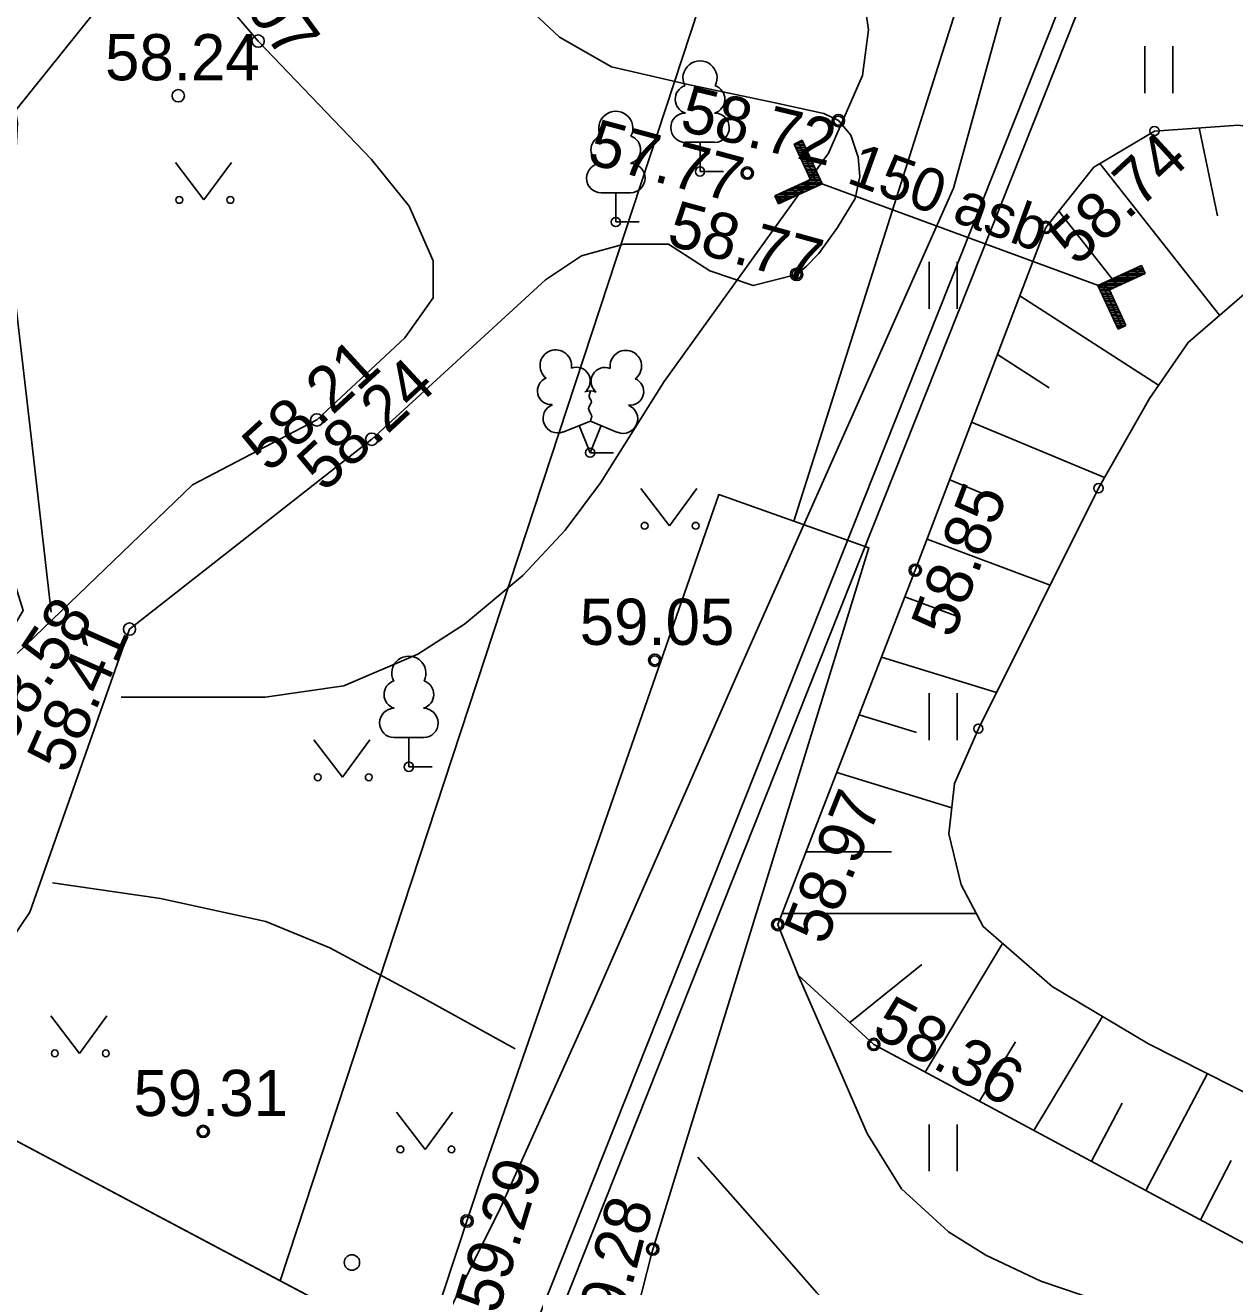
# Model space of a CAD drawing. Extents: x 634950 to 635515, y 6467879 to 6468335.
# Drawn here: x 635055.79 to 635075.42, y 6468123.85 to 6468144.33 of the extents above; entities that cross this region are included whole.
import ezdxf

# ---------------------------------------------------------------- set-up
doc = ezdxf.new("R2010")
doc.units = 0
for name, color, linetype in [('HALJASTUS', 7, 'Continuous'), ('HORISONTAAL-EH2000', 7, 'Continuous'), ('KORGUS-EH2000', 7, 'Continuous'), ('KTRASS', 7, 'Continuous'), ('MOOTMPUNKT', 7, 'Continuous'), ('PIIR', 7, 'Continuous'), ('PUU', 7, 'Continuous'), ('RELJEEF', 7, 'Continuous'), ('TEE', 7, 'Continuous'), ('TRUUP', 7, 'Continuous'), ('VEEKOGU', 7, 'Continuous'), ('VTRASS', 7, 'Continuous')]:
    doc.layers.add(name, color=color, linetype=linetype)

msp = doc.modelspace()

# ---------------------------------------------------------------- linework, layer by layer
at = {"layer": 'HALJASTUS'}
for p, q in [((635073.965, 6468143.989), (635073.965, 6468143.228)), ((635074.42, 6468143.989), (635074.42, 6468143.228)), ((635058.233, 6468142.102), (635058.696, 6468141.495)), ((635058.696, 6468141.495), (635059.142, 6468142.102)), ((635070.465, 6468140.489), (635070.465, 6468139.728)), ((635070.92, 6468140.489), (635070.92, 6468139.728)), ((635065.785, 6468136.812), (635066.248, 6468136.206)), ((635066.248, 6468136.206), (635066.694, 6468136.812)), ((635070.465, 6468133.489), (635070.465, 6468132.728)), ((635070.92, 6468133.489), (635070.92, 6468132.728)), ((635060.479, 6468132.73), (635060.943, 6468132.123)), ((635060.943, 6468132.123), (635061.388, 6468132.73)), ((635056.212, 6468128.248), (635056.676, 6468127.641)), ((635056.676, 6468127.641), (635057.121, 6468128.248)), ((635061.82, 6468126.689), (635062.284, 6468126.082)), ((635062.284, 6468126.082), (635062.729, 6468126.689)), ((635070.465, 6468126.489), (635070.465, 6468125.728)), ((635070.92, 6468126.489), (635070.92, 6468125.728))]:
    msp.add_line(p, q, dxfattribs=at)
for centre in [(635058.295, 6468141.495), (635059.124, 6468141.495), (635065.847, 6468136.206), (635066.676, 6468136.206), (635060.542, 6468132.123), (635061.37, 6468132.123), (635056.275, 6468127.641), (635057.103, 6468127.641), (635061.883, 6468126.082), (635062.712, 6468126.082)]:
    msp.add_circle(centre, 0.055, dxfattribs=at)
at = {"layer": 'HORISONTAAL-EH2000'}
for points in [[(635068.424, 6468148.049), (635068.889, 6468146.581), (635069.354, 6468145.114), (635069.482, 6468144.254), (635069.38, 6468143.517), (635068.833, 6468142.254), (635066.163, 6468138.548), (635065.133, 6468136.903), (635064.558, 6468136.136), (635063.871, 6468135.4), (635062.926, 6468134.609), (635062.168, 6468134.12), (635060.963, 6468133.608), (635059.691, 6468133.421), (635058.522, 6468133.421), (635057.354, 6468133.421)], [(635056.217, 6468134.806), (635055.885, 6468137.698), (635055.552, 6468140.59), (635055.629, 6468142.029), (635055.669, 6468142.751), (635055.552, 6468143.468), (635055.304, 6468144.021), (635054.645, 6468144.839), (635054.008, 6468145.337), (635052.917, 6468145.911), (635051.777, 6468146.301), (635049.328, 6468146.968), (635046.879, 6468147.636)], [(635056.239, 6468130.411), (635057.989, 6468130.157), (635059.699, 6468129.782), (635060.74, 6468129.353), (635062.246, 6468128.544), (635063.744, 6468127.713)], [(635094.2, 6468116.808), (635092.113, 6468117.204), (635090.026, 6468117.599), (635088.432, 6468117.967), (635085.712, 6468118.855), (635077.757, 6468122.276), (635075.423, 6468123.005), (635073.588, 6468123.501), (635072.279, 6468123.945), (635071.383, 6468124.363), (635070.779, 6468124.743), (635070.016, 6468125.444), (635069.46, 6468126.34), (635068.9, 6468127.625), (635068.34, 6468128.91)], [(635066.711, 6468125.959), (635067.677, 6468124.857), (635068.643, 6468123.756), (635070.153, 6468122.304), (635071.416, 6468121.358), (635075.517, 6468118.903), (635079.514, 6468116.727), (635083.596, 6468114.719), (635089.9, 6468111.975)]]:
    msp.add_lwpolyline(points, dxfattribs=at)
at = {"layer": 'KORGUS-EH2000'}
for centre in [(635059.574, 6468144.074), (635058.279, 6468143.187), (635068.992, 6468142.782), (635067.513, 6468141.931), (635072.359, 6468141.049), (635068.314, 6468140.287), (635060.527, 6468137.923), (635061.418, 6468137.611), (635070.239, 6468135.485), (635057.487, 6468134.528), (635066.012, 6468134.022), (635068.007, 6468129.733), (635069.565, 6468127.786), (635058.683, 6468126.374), (635062.964, 6468124.92), (635065.978, 6468124.463)]:
    msp.add_circle(centre, 0.1, dxfattribs=at)
at = {"layer": 'KTRASS'}
for points in [[(635074.847, 6468177.694), (635072.516, 6468177.88), (635072.137, 6468179.82), (635073.877, 6468181.002), (635075.728, 6468180.199), (635079.941, 6468172.111), (635078.448, 6468167.185), (635075.871, 6468159.007), (635073.161, 6468150.026), (635070.86, 6468141.687), (635067.403, 6468133.908), (635065.014, 6468128.472), (635063.51, 6468125.134), (635061.02, 6468120.125), (635059.203, 6468117.175), (635058.133, 6468115.215), (635056.777, 6468114.739), (635054.496, 6468115.016), (635052.817, 6468115.998), (635048.694, 6468118.77), (635046.136, 6468119.957)], [(635041.389, 6468125.212), (635060.372, 6468148.847), (635073.097, 6468164.692)], [(635073.016, 6468144.919), (635059.984, 6468112.119)]]:
    msp.add_lwpolyline(points, dxfattribs=at)
at = {"layer": 'MOOTMPUNKT'}
for centre in [(635068.992, 6468142.782), (635074.12, 6468142.614), (635066.746, 6468141.956), (635067.513, 6468141.931), (635065.379, 6468141.137), (635072.359, 6468141.049), (635068.314, 6468140.287), (635064.962, 6468137.392), (635073.212, 6468136.815), (635070.239, 6468135.485), (635066.012, 6468134.022), (635071.263, 6468132.912), (635062.021, 6468132.293), (635068.007, 6468129.733), (635069.565, 6468127.786), (635058.683, 6468126.374), (635062.964, 6468124.92), (635065.978, 6468124.463)]:
    msp.add_circle(centre, 0.075, dxfattribs=at)
at = {"layer": 'PIIR'}
for points in [[(635051.84, 6468128.24), (635055.76, 6468134.83), (635053.77, 6468141.23), (635047.43, 6468147.65), (635055.58, 6468166.17), (635071.38, 6468158.77), (635059.93, 6468123.95)], [(635080.32, 6468113.14), (635059.93, 6468123.95), (635071.38, 6468158.77), (635081.62, 6468154), (635132.21, 6468132.65), (635140.87, 6468128.84), (635138.03, 6468109.47), (635135.86, 6468084.61)], [(634997.04, 6468155.43), (635051.84, 6468128.24), (635080.32, 6468113.14), (635078.16, 6468105.95), (635047.11, 6467987.54), (635032.65, 6467991.52), (634950.38, 6468014.11), (634966.59, 6468068.8), (634968.83, 6468073.68), (634979.92, 6468104.42)]]:
    msp.add_lwpolyline(points, close=True, dxfattribs=at)
at = {"layer": 'PUU'}
for p, q in [((635066.986, 6468142.431), (635066.506, 6468142.431)), ((635066.746, 6468141.956), (635066.746, 6468142.431)), ((635067.126, 6468141.956), (635066.746, 6468141.956)), ((635065.619, 6468141.612), (635065.139, 6468141.612)), ((635065.379, 6468141.137), (635065.379, 6468141.612)), ((635065.759, 6468141.137), (635065.379, 6468141.137)), ((635064.522, 6468137.727), (635064.967, 6468137.902)), ((635064.967, 6468137.902), (635065.407, 6468137.722)), ((635064.962, 6468137.392), (635064.787, 6468137.832)), ((635064.962, 6468137.392), (635065.142, 6468137.832)), ((635065.342, 6468137.392), (635064.962, 6468137.392)), ((635062.261, 6468132.768), (635061.781, 6468132.768)), ((635062.021, 6468132.293), (635062.021, 6468132.768)), ((635062.401, 6468132.293), (635062.021, 6468132.293))]:
    msp.add_line(p, q, dxfattribs=at)
msp.add_lwpolyline([(635064.967, 6468138.397), (635064.947, 6468138.322), (635064.947, 6468138.302), (635064.957, 6468138.272), (635064.977, 6468138.237), (635064.982, 6468138.217), (635064.967, 6468138.182), (635064.942, 6468138.132), (635064.937, 6468138.107), (635064.942, 6468138.092), (635064.952, 6468138.062), (635064.987, 6468138.002), (635064.992, 6468137.982), (635064.987, 6468137.962), (635064.972, 6468137.927), (635064.967, 6468137.902)], dxfattribs=at)
msp.add_circle((635061.097, 6468124.246), 0.125, dxfattribs=at)
for centre, radius, start, end in [((635066.746, 6468143.476), 0.277, 332.5799, 207.4201), ((635066.576, 6468143.129), 0.233, 109.0217, 253.1415), ((635066.916, 6468143.129), 0.233, 286.8508, 70.9859), ((635065.379, 6468142.657), 0.277, 332.5799, 207.4201), ((635066.509, 6468142.668), 0.238, 90.0016, 269.3953), ((635066.983, 6468142.668), 0.238, 270.6047, 89.9984), ((635065.209, 6468142.31), 0.233, 109.0217, 253.1415), ((635065.549, 6468142.31), 0.233, 286.8508, 70.9859), ((635065.142, 6468141.849), 0.238, 90.0016, 269.3953), ((635065.616, 6468141.849), 0.238, 270.6047, 89.9984), ((635064.405, 6468138.806), 0.256, 111.5027, 232.5173), ((635064.405, 6468138.806), 0.256, 350.4856, 111.5002), ((635065.541, 6468138.797), 0.256, 67.6168, 188.6314), ((635065.541, 6468138.797), 0.256, 306.5997, 67.6143), ((635064.74, 6468138.556), 0.224, 308.5041, 111.5725), ((635065.203, 6468138.551), 0.225, 67.7016, 230.5126), ((635064.331, 6468138.395), 0.224, 111.4304, 274.4987), ((635065.608, 6468138.385), 0.224, 264.6183, 67.6866), ((635064.966, 6468138.159), 0.237, 66.7655, 111.5015), ((635064.436, 6468137.95), 0.237, 111.5014, 291.5004), ((635065.497, 6468137.942), 0.237, 247.6166, 67.6155), ((635062.021, 6468133.813), 0.277, 332.5799, 207.4201), ((635061.851, 6468133.466), 0.233, 109.0217, 253.1415), ((635062.191, 6468133.466), 0.233, 286.8508, 70.9859), ((635061.784, 6468133.005), 0.238, 90.0016, 269.3953), ((635062.258, 6468133.005), 0.238, 270.6047, 89.9984)]:
    msp.add_arc(centre, radius, start, end, dxfattribs=at)
at = {"layer": 'RELJEEF'}
for p, q in [((635074.847, 6468142.664), (635075.146, 6468141.236)), ((635073.233, 6468142.084), (635075.176, 6468139.622)), ((635072.568, 6468141.312), (635073.532, 6468140.091)), ((635071.936, 6468139.939), (635074.188, 6468138.489)), ((635071.572, 6468138.984), (635072.412, 6468138.443)), ((635071.154, 6468137.886), (635073.311, 6468136.989)), ((635070.798, 6468136.952), (635071.615, 6468136.611)), ((635070.43, 6468135.987), (635072.426, 6468135.241)), ((635070.072, 6468135.053), (635070.897, 6468134.745)), ((635069.69, 6468134.071), (635071.556, 6468133.499)), ((635069.327, 6468133.136), (635070.259, 6468132.851)), ((635068.965, 6468132.201), (635070.831, 6468131.629)), ((635068.464, 6468130.911), (635069.853, 6468130.911)), ((635068.076, 6468129.911), (635071.23, 6468129.911)), ((635070.401, 6468127.337), (635071.655, 6468129.427)), ((635069.176, 6468128.143), (635070.345, 6468129.085)), ((635072.165, 6468126.389), (635073.275, 6468128.241)), ((635071.283, 6468126.863), (635071.863, 6468127.83)), ((635073.978, 6468125.415), (635074.98, 6468127.312)), ((635073.097, 6468125.889), (635073.596, 6468126.833)), ((635074.868, 6468124.937), (635075.366, 6468125.901))]:
    msp.add_line(p, q, dxfattribs=at)
msp.add_lwpolyline([(635130.869, 6468112.865), (635129.556, 6468116.866), (635124.685, 6468122.16), (635119.338, 6468125.727), (635111.404, 6468129.262), (635100.79, 6468134.632), (635095.804, 6468136.407), (635090.567, 6468138.061), (635077.184, 6468142.444), (635075.482, 6468142.707), (635074.12, 6468142.614), (635073.138, 6468142.028), (635072.359, 6468141.049), (635070.239, 6468135.485), (635068.007, 6468129.733), (635068.34, 6468128.91), (635069.565, 6468127.786), (635078.737, 6468122.859), (635088.28, 6468119.694), (635100.367, 6468113.801), (635110.073, 6468108.912)], dxfattribs=at)
at = {"layer": 'TEE'}
for points in [[(635068.269, 6468136.278), (635073.515, 6468152.831), (635077.266, 6468164.26), (635078.056, 6468166.892), (635079.082, 6468169.407), (635082.731, 6468175.065), (635091.908, 6468187.677), (635099.09, 6468197.836), (635103.113, 6468204.645), (635107.782, 6468212.186), (635111.603, 6468217.114), (635113.304, 6468218.473), (635120.362, 6468225.118), (635131.208, 6468235.278), (635142.81, 6468249.082)], [(635065.963, 6468124.405), (635065.561, 6468122.827), (635065.593, 6468120.209), (635066.401, 6468117.922), (635061.45, 6468120.352), (635063.233, 6468125.732), (635067.051, 6468136.712), (635069.488, 6468135.845), (635065.963, 6468124.405)]]:
    msp.add_lwpolyline(points, dxfattribs=at)
at = {"layer": 'TRUUP'}
for p, q in [((635068.273, 6468142.403), (635068.402, 6468142.463)), ((635068.539, 6468141.825), (635068.273, 6468142.403)), ((635068.275, 6468142.398), (635068.435, 6468142.392)), ((635068.287, 6468142.372), (635068.446, 6468142.367)), ((635068.313, 6468142.422), (635068.423, 6468142.418)), ((635068.634, 6468141.791), (635068.338, 6468142.433)), ((635068.364, 6468142.445), (635068.411, 6468142.443)), ((635068.728, 6468141.756), (635068.402, 6468142.463)), ((635068.299, 6468142.347), (635068.458, 6468142.341)), ((635068.311, 6468142.322), (635068.47, 6468142.316)), ((635068.322, 6468142.296), (635068.482, 6468142.291)), ((635068.334, 6468142.271), (635068.493, 6468142.265)), ((635068.346, 6468142.245), (635068.505, 6468142.24)), ((635068.357, 6468142.22), (635068.517, 6468142.214)), ((635068.369, 6468142.194), (635068.528, 6468142.189)), ((635068.381, 6468142.169), (635068.54, 6468142.164)), ((635068.393, 6468142.144), (635068.552, 6468142.138)), ((635068.404, 6468142.118), (635068.564, 6468142.113)), ((635068.416, 6468142.093), (635068.575, 6468142.087)), ((635068.428, 6468142.067), (635068.587, 6468142.062)), ((635068.439, 6468142.042), (635068.599, 6468142.036)), ((635068.451, 6468142.017), (635068.611, 6468142.011)), ((635068.463, 6468141.991), (635068.622, 6468141.986)), ((635068.475, 6468141.966), (635068.634, 6468141.96)), ((635067.962, 6468141.559), (635068.539, 6468141.825)), ((635067.992, 6468141.494), (635068.634, 6468141.791)), ((635068.021, 6468141.43), (635068.728, 6468141.756)), ((635068.364, 6468141.744), (635068.68, 6468141.733)), ((635068.414, 6468141.768), (635068.728, 6468141.757)), ((635068.465, 6468141.791), (635068.716, 6468141.782)), ((635068.486, 6468141.94), (635068.646, 6468141.935)), ((635068.498, 6468141.915), (635068.657, 6468141.909)), ((635068.51, 6468141.889), (635068.669, 6468141.884)), ((635068.515, 6468141.814), (635068.704, 6468141.808)), ((635068.522, 6468141.864), (635068.681, 6468141.858)), ((635068.533, 6468141.839), (635068.693, 6468141.833)), ((635067.962, 6468141.559), (635068.021, 6468141.43)), ((635067.962, 6468141.558), (635068.276, 6468141.547)), ((635068.01, 6468141.582), (635068.327, 6468141.571)), ((635068.061, 6468141.605), (635068.377, 6468141.594)), ((635068.111, 6468141.628), (635068.428, 6468141.617)), ((635068.162, 6468141.651), (635068.478, 6468141.64)), ((635068.212, 6468141.675), (635068.528, 6468141.664)), ((635068.263, 6468141.698), (635068.579, 6468141.687)), ((635068.313, 6468141.721), (635068.629, 6468141.71)), ((635067.974, 6468141.533), (635068.226, 6468141.524)), ((635067.986, 6468141.507), (635068.175, 6468141.501)), ((635067.997, 6468141.482), (635068.125, 6468141.478)), ((635068.009, 6468141.457), (635068.074, 6468141.454)), ((635073.91, 6468140.432), (635073.203, 6468140.106)), ((635073.94, 6468140.367), (635073.297, 6468140.071)), ((635073.969, 6468140.303), (635073.655, 6468140.314)), ((635073.957, 6468140.329), (635073.705, 6468140.337)), ((635073.945, 6468140.354), (635073.756, 6468140.361)), ((635073.934, 6468140.379), (635073.806, 6468140.384)), ((635073.922, 6468140.405), (635073.857, 6468140.407)), ((635073.969, 6468140.302), (635073.91, 6468140.432)), ((635073.203, 6468140.106), (635073.529, 6468139.399)), ((635073.517, 6468140.094), (635073.203, 6468140.105)), ((635073.568, 6468140.117), (635073.251, 6468140.128)), ((635073.618, 6468140.14), (635073.302, 6468140.151)), ((635073.668, 6468140.164), (635073.352, 6468140.174)), ((635073.969, 6468140.302), (635073.392, 6468140.036)), ((635073.719, 6468140.187), (635073.403, 6468140.198)), ((635073.769, 6468140.21), (635073.453, 6468140.221)), ((635073.82, 6468140.233), (635073.504, 6468140.244)), ((635073.87, 6468140.257), (635073.554, 6468140.268)), ((635073.921, 6468140.28), (635073.605, 6468140.291)), ((635073.467, 6468140.07), (635073.215, 6468140.079)), ((635073.416, 6468140.047), (635073.227, 6468140.054)), ((635073.398, 6468140.023), (635073.239, 6468140.028)), ((635073.41, 6468139.997), (635073.25, 6468140.003)), ((635073.421, 6468139.972), (635073.262, 6468139.977)), ((635073.433, 6468139.947), (635073.274, 6468139.952)), ((635073.445, 6468139.921), (635073.285, 6468139.927)), ((635073.297, 6468140.071), (635073.594, 6468139.429)), ((635073.457, 6468139.896), (635073.297, 6468139.901)), ((635073.392, 6468140.036), (635073.658, 6468139.458)), ((635073.468, 6468139.87), (635073.309, 6468139.876)), ((635073.48, 6468139.845), (635073.321, 6468139.85)), ((635073.492, 6468139.819), (635073.332, 6468139.825)), ((635073.503, 6468139.794), (635073.344, 6468139.8)), ((635073.515, 6468139.769), (635073.356, 6468139.774)), ((635073.527, 6468139.743), (635073.368, 6468139.749)), ((635073.539, 6468139.718), (635073.379, 6468139.723)), ((635073.55, 6468139.692), (635073.391, 6468139.698)), ((635073.562, 6468139.667), (635073.403, 6468139.672)), ((635073.574, 6468139.641), (635073.414, 6468139.647)), ((635073.585, 6468139.616), (635073.426, 6468139.622)), ((635073.597, 6468139.591), (635073.438, 6468139.596)), ((635073.609, 6468139.565), (635073.45, 6468139.571)), ((635073.621, 6468139.54), (635073.461, 6468139.545)), ((635073.632, 6468139.514), (635073.473, 6468139.52)), ((635073.644, 6468139.489), (635073.485, 6468139.494)), ((635073.656, 6468139.464), (635073.497, 6468139.469)), ((635073.618, 6468139.44), (635073.508, 6468139.444)), ((635073.567, 6468139.417), (635073.52, 6468139.418)), ((635073.658, 6468139.458), (635073.529, 6468139.399))]:
    msp.add_line(p, q, dxfattribs=at)
msp.add_lwpolyline([(635068.634, 6468141.791), (635073.297, 6468140.071)], dxfattribs=at)
at = {"layer": 'VEEKOGU'}
for points in [[(635062.301, 6468146.166), (635064.466, 6468144.137), (635065.308, 6468143.655), (635066.575, 6468143.365), (635067.965, 6468143.072), (635068.756, 6468142.896), (635068.992, 6468142.782), (635069.194, 6468142.548), (635069.312, 6468142.189), (635069.342, 6468141.877), (635069.266, 6468141.518), (635068.979, 6468141.05), (635068.675, 6468140.627), (635068.469, 6468140.412), (635068.314, 6468140.287)], [(635055.663, 6468134.134), (635058.512, 6468136.87), (635060.527, 6468137.923), (635061.954, 6468139.256), (635062.414, 6468139.906), (635062.414, 6468140.506), (635062.025, 6468141.395), (635061.415, 6468142.15), (635059.574, 6468144.074), (635058.186, 6468145.713)], [(635077.887, 6468140.986), (635076.796, 6468140.756), (635076.009, 6468140.339), (635074.666, 6468139.183), (635074.038, 6468138.271), (635073.212, 6468136.815), (635071.263, 6468132.912), (635070.877, 6468132.02), (635070.781, 6468131.203), (635070.982, 6468130.377), (635071.343, 6468129.699), (635072.458, 6468128.726), (635074.026, 6468127.796), (635079.091, 6468125.229), (635088.575, 6468121.768), (635101.281, 6468115.662), (635111.658, 6468110.313)], [(635068.314, 6468140.287), (635067.609, 6468140.105), (635066.903, 6468140.346), (635066.233, 6468140.776), (635065.51, 6468140.776), (635064.822, 6468140.587), (635064.24, 6468140.196), (635061.418, 6468137.611), (635057.487, 6468134.528), (635055.872, 6468129.935), (635053.797, 6468126.873)]]:
    msp.add_lwpolyline(points, dxfattribs=at)
at = {"layer": 'VTRASS'}
msp.add_lwpolyline([(635091.251, 6468196.256), (635091.024, 6468195.214), (635090.961, 6468195.079), (635081.128, 6468177.873), (635072.898, 6468145.429), (635059.412, 6468111.492), (635081.089, 6468101.682), (635072.69, 6468069.868), (635064.675, 6468039.311)], dxfattribs=at)

# ---------------------------------------------------------------- texts
at = {"layer": 'KORGUS-EH2000'}
for s, rotation, p in [('58.07', 306.2142, (635058.528, 6468145.73)), ('58.72', 346.5573, (635066.395, 6468142.628)), ('57.77', 344.9688, (635064.891, 6468142.094)), ('58.74', 42.5979, (635072.856, 6468140.403)), ('58.77', 344.5523, (635066.181, 6468140.775)), ('58.21', 42.4617, (635059.75, 6468137.05)), ('58.24', 42.7866, (635060.646, 6468136.733)), ('58.85', 69.1537, (635070.85, 6468134.356)), ('58.58', 56.3528, (635055.535, 6468132.614)), ('58.41', 66.1198, (635056.479, 6468132.156)), ('58.97', 68.2861, (635068.778, 6468129.376)), ('58.36', 331.8883, (635069.507, 6468127.945)), ('59.29', 73.0623, (635063.465, 6468123.389)), ('59.28', 75.2678, (635065.355, 6468122.76))]:
    msp.add_text(s, height=0.75, rotation=rotation, dxfattribs=at).set_placement(p)
for s, p in [('58.24', (635057.09, 6468143.437)), ('59.05', (635064.793, 6468134.272)), ('59.31', (635057.551, 6468126.624))]:
    msp.add_text(s, height=0.75, dxfattribs=at).set_placement(p)
at = {"layer": 'TRUUP'}
msp.add_text('150 asb', height=0.7, rotation=340.0065, dxfattribs=at).set_placement((635069.103, 6468141.783))

doc.saveas('drawing.dxf')
